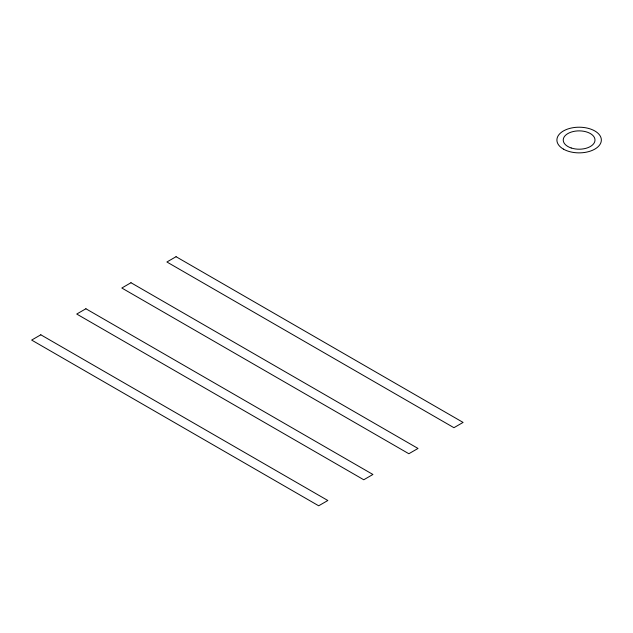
<?xml version="1.0" encoding="UTF-8"?>
<svg xmlns="http://www.w3.org/2000/svg" width="633" height="633" viewBox="0 0 633 633"><rect width="100%" height="100%" fill="white"/><g stroke="black" fill="none" stroke-linecap="round" stroke-linejoin="round"><path stroke-width="0.95" d="M40.813 334.794L31.65 340.079L318.676 505.791L327.839 500.505L40.813 334.794M85.898 308.762L76.735 314.047L363.761 479.767L372.924 474.473L85.898 308.762M130.976 282.729L121.821 288.023L408.847 453.734L418.009 448.449L130.976 282.729M176.061 256.705L166.898 261.991L453.932 427.702L463.087 422.417L176.061 256.705M571.188 147.98A15.872 9.163 0 0 0 594.996 140.035A15.872 9.163 0 0 0 571.188 132.099A15.872 9.163 0 0 0 571.188 147.98M563.41 149.111A22.226 12.834 0 0 0 600.59 143.359A22.226 12.834 0 0 0 573.371 127.644A22.226 12.834 0 0 0 563.41 149.111"/></g></svg>
